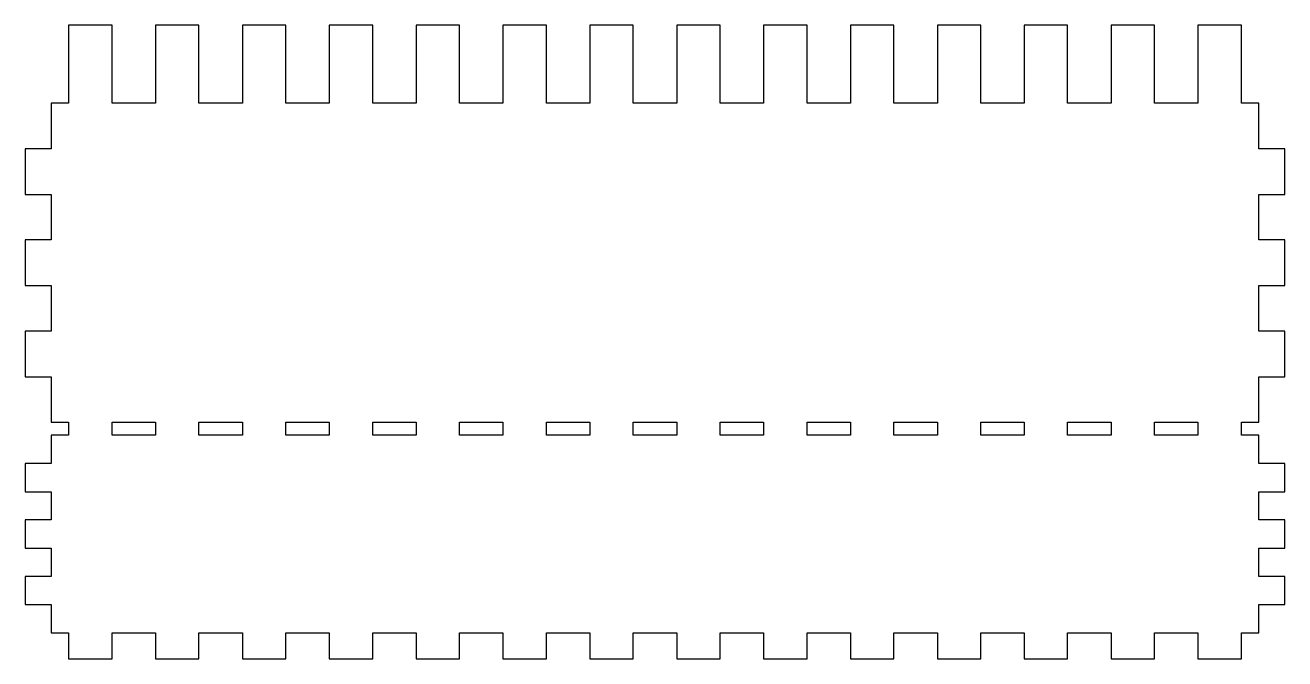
# Model space of a CAD drawing. Header units: millimetres. Extents: x -114 to 176, y -195 to -49.
import ezdxf

# ---------------------------------------------------------------- set-up
doc = ezdxf.new("R2010")
doc.units = ezdxf.units.MM

msp = doc.modelspace()

# ---------------------------------------------------------------- linework, layer by layer
for points in [[(176.27, -119.9), (170.27, -119.9), (170.27, -109.4), (176.27, -109.4), (176.27, -98.9), (170.27, -98.9), (170.27, -88.4), (176.27, -88.4), (176.27, -77.9), (170.27, -77.9), (170.27, -67.4), (166.27, -67.4), (166.27, -49.4), (156.27, -49.4), (156.27, -67.4), (146.27, -67.4), (146.27, -49.4), (136.27, -49.4), (136.27, -67.4), (126.27, -67.4), (126.27, -49.4), (116.27, -49.4), (116.27, -67.4), (106.27, -67.4), (106.27, -49.4), (96.27, -49.4), (96.27, -67.4), (86.27, -67.4), (86.27, -49.4), (76.27, -49.4), (76.27, -67.4), (66.27, -67.4), (66.27, -49.4), (56.27, -49.4), (56.27, -67.4), (46.27, -67.4), (46.27, -49.4), (36.27, -49.4), (36.27, -67.4), (26.27, -67.4), (26.27, -49.4), (16.27, -49.4), (16.27, -67.4), (6.27, -67.4), (6.27, -49.4), (-3.73, -49.4), (-3.73, -67.4), (-13.73, -67.4), (-13.73, -49.4), (-23.73, -49.4), (-23.73, -67.4), (-33.73, -67.4), (-33.73, -49.4), (-43.73, -49.4), (-43.73, -67.4), (-53.73, -67.4), (-53.73, -49.4), (-63.73, -49.4), (-63.73, -67.4), (-73.73, -67.4), (-73.73, -49.4), (-83.73, -49.4), (-83.73, -67.4), (-93.73, -67.4), (-93.73, -49.4), (-103.73, -49.4), (-103.73, -67.4), (-107.73, -67.4), (-107.73, -77.9), (-113.73, -77.9), (-113.73, -88.4), (-107.73, -88.4), (-107.73, -98.9), (-113.73, -98.9), (-113.73, -109.4), (-107.73, -109.4), (-107.73, -119.9), (-113.73, -119.9), (-113.73, -130.4), (-107.73, -130.4), (-107.73, -140.9), (-103.73, -140.9), (-103.73, -143.9), (-107.73, -143.9), (-107.73, -150.4), (-113.73, -150.4), (-113.73, -156.9), (-107.73, -156.9), (-107.73, -163.4), (-113.73, -163.4), (-113.73, -169.9), (-107.73, -169.9), (-107.73, -176.4), (-113.73, -176.4), (-113.73, -182.9), (-107.73, -182.9), (-107.73, -189.4), (-103.73, -189.4), (-103.73, -195.4), (-93.73, -195.4), (-93.73, -189.4), (-83.73, -189.4), (-83.73, -195.4), (-73.73, -195.4), (-73.73, -189.4), (-63.73, -189.4), (-63.73, -195.4), (-53.73, -195.4), (-53.73, -189.4), (-43.73, -189.4), (-43.73, -195.4), (-33.73, -195.4), (-33.73, -189.4), (-23.73, -189.4), (-23.73, -195.4), (-13.73, -195.4), (-13.73, -189.4), (-3.73, -189.4), (-3.73, -195.4), (6.27, -195.4), (6.27, -189.4), (16.27, -189.4), (16.27, -195.4), (26.27, -195.4), (26.27, -189.4), (36.27, -189.4), (36.27, -195.4), (46.27, -195.4), (46.27, -189.4), (56.27, -189.4), (56.27, -195.4), (66.27, -195.4), (66.27, -189.4), (76.27, -189.4), (76.27, -195.4), (86.27, -195.4), (86.27, -189.4), (96.27, -189.4), (96.27, -195.4), (106.27, -195.4), (106.27, -189.4), (116.27, -189.4), (116.27, -195.4), (126.27, -195.4), (126.27, -189.4), (136.27, -189.4), (136.27, -195.4), (146.27, -195.4), (146.27, -189.4), (156.27, -189.4), (156.27, -195.4), (166.27, -195.4), (166.27, -189.4), (170.27, -189.4), (170.27, -182.9), (176.27, -182.9), (176.27, -176.4), (170.27, -176.4), (170.27, -169.9), (176.27, -169.9), (176.27, -163.4), (170.27, -163.4), (170.27, -156.9), (176.27, -156.9), (176.27, -150.4), (170.27, -150.4), (170.27, -143.9), (166.27, -143.9), (166.27, -140.9), (170.27, -140.9), (170.27, -130.4), (176.27, -130.4)], [(-93.73, -143.9), (-93.73, -140.9), (-83.73, -140.9), (-83.73, -143.9)], [(-73.73, -143.9), (-73.73, -140.9), (-63.73, -140.9), (-63.73, -143.9)], [(-53.73, -143.9), (-53.73, -140.9), (-43.73, -140.9), (-43.73, -143.9)], [(-33.73, -143.9), (-33.73, -140.9), (-23.73, -140.9), (-23.73, -143.9)], [(-13.73, -143.9), (-13.73, -140.9), (-3.73, -140.9), (-3.73, -143.9)], [(6.27, -143.9), (6.27, -140.9), (16.27, -140.9), (16.27, -143.9)], [(26.27, -143.9), (26.27, -140.9), (36.27, -140.9), (36.27, -143.9)], [(46.27, -143.9), (46.27, -140.9), (56.27, -140.9), (56.27, -143.9)], [(66.27, -143.9), (66.27, -140.9), (76.27, -140.9), (76.27, -143.9)], [(86.27, -143.9), (86.27, -140.9), (96.27, -140.9), (96.27, -143.9)], [(106.27, -143.9), (106.27, -140.9), (116.27, -140.9), (116.27, -143.9)], [(126.27, -143.9), (126.27, -140.9), (136.27, -140.9), (136.27, -143.9)], [(146.27, -143.9), (146.27, -140.9), (156.27, -140.9), (156.27, -143.9)]]:
    msp.add_lwpolyline(points, close=True)

doc.saveas('drawing.dxf')
